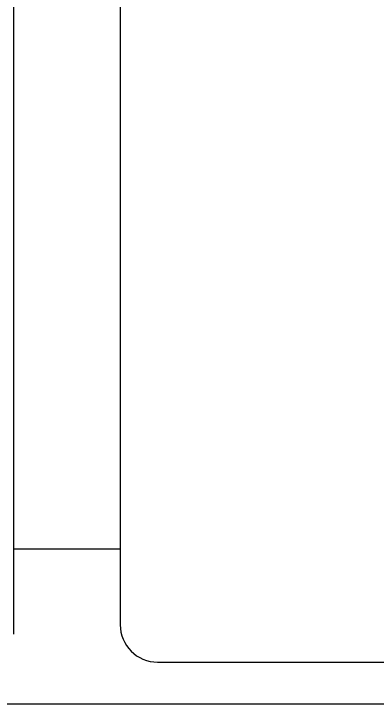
# Model space of a CAD drawing. Header units: millimetres. Extents: x 10 to 584, y 10 to 410.
# Drawn here: x 257.022 to 258.32, y 76.71 to 79.173 of the extents above; entities that cross this region are included whole.
import ezdxf

# ---------------------------------------------------------------- set-up
doc = ezdxf.new("R2010")
doc.units = ezdxf.units.MM

msp = doc.modelspace()

# ---------------------------------------------------------------- linework, layer by layer
at = {"color": 7, "linetype": 'Continuous', "lineweight": 25}
for p, q in [((257.02227, 76.95998), (257.02227, 80.62665)), ((257.40227, 80.59332), (257.40227, 76.99332)), ((257.40227, 77.26332), (257.02227, 77.26332)), ((257.53561, 76.85998), (258.81497, 76.85998)), ((260.40183, 76.70998), (249.56849, 76.70998))]:
    msp.add_line(p, q, dxfattribs=at)
msp.add_arc((257.53561, 76.99332), 0.13333, 180, 270, dxfattribs=at)

doc.saveas('drawing.dxf')
